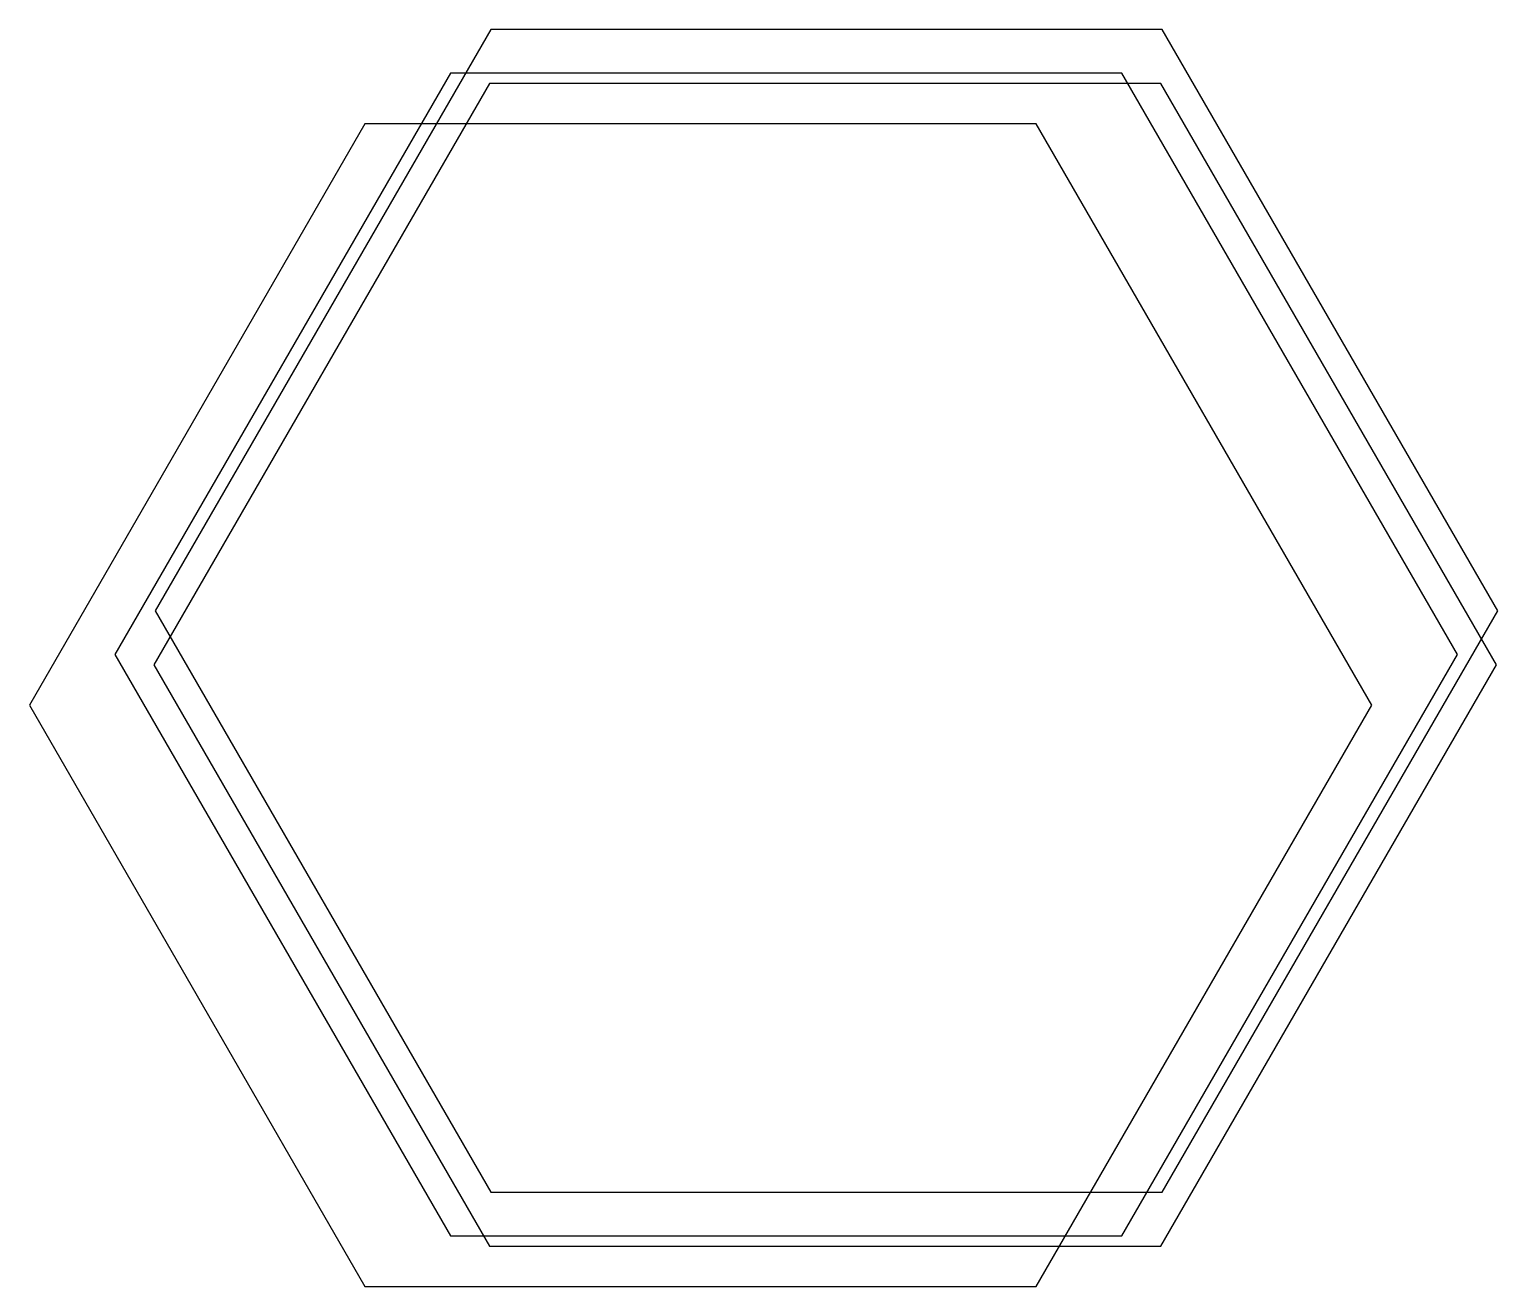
# Paper-space layout 'Layout1' of a CAD drawing. Header units: millimetres. Extents: x 1813 to 175610, y -450 to 60847.
# Drawn here: x 173525 to 175610, y 59062 to 60847 of the extents above.
import ezdxf

# ---------------------------------------------------------------- set-up
doc = ezdxf.new("R2010")
doc.units = ezdxf.units.MM
doc.layers.add("costruzione sez cc'", color=161, linetype='Continuous')

# ---------------------------------------------------------------- blocks, each defined once
blk = doc.blocks.new('ESAGONO FINESTRE')
at = {"layer": "costruzione sez cc'"}
blk.add_lwpolyline([(173.525, 59.887), (174.0016, 59.0615), (174.9548, 59.0615), (175.4314, 59.887), (174.9548, 60.7125), (174.0016, 60.7125)], close=True, dxfattribs=at)

psp = doc.layouts.get("Layout1")

# ---------------------------------------------------------------- block references
at = {"layer": "costruzione sez cc'", "xscale": 1000, "yscale": 1000, "zscale": 1000}
for p in [(178.7, 134.4), (121.5, 72.3), (176.9, 57.7), (0, 0), (0, 0)]:
    psp.add_blockref('ESAGONO FINESTRE', p, dxfattribs=at)

doc.saveas('drawing.dxf')
